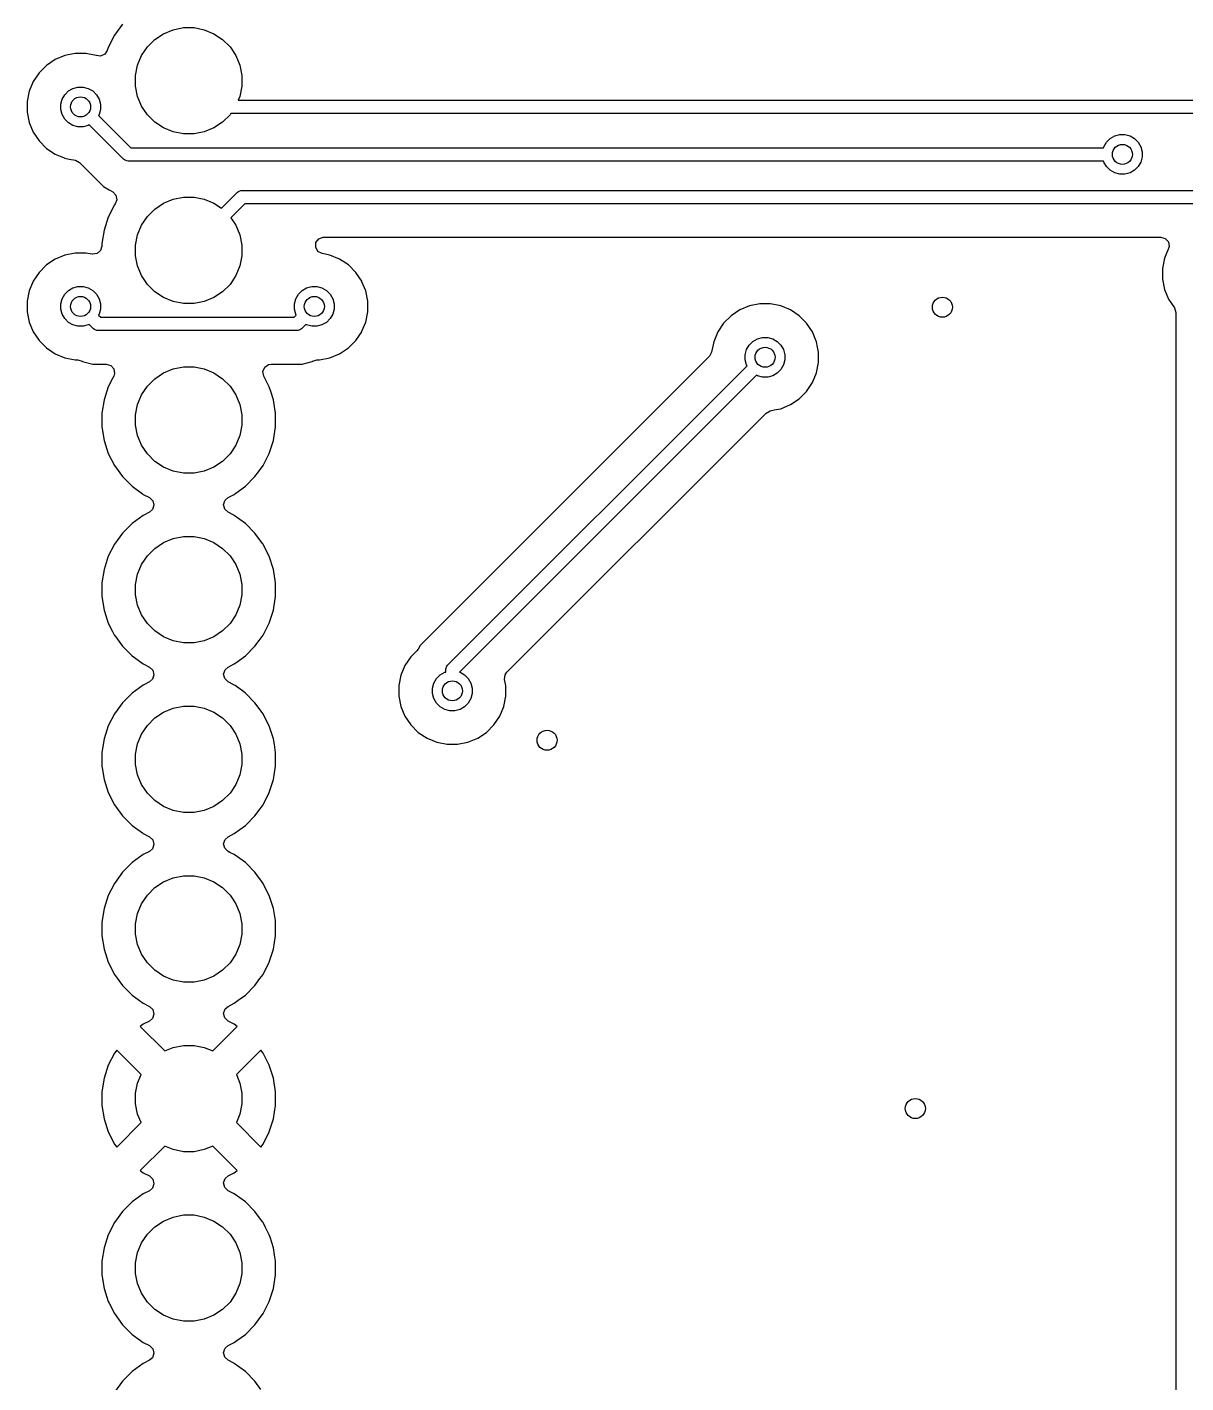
# Model space of a CAD drawing. Extents: x 2.56 to 8.39, y -5.65 to -1.26.
# Drawn here: x 5.677 to 6.36, y -4.827 to -4.028 of the extents above; entities that cross this region are included whole.
import ezdxf

# ---------------------------------------------------------------- set-up
doc = ezdxf.new("R2010")
doc.units = 0
doc.header["$MEASUREMENT"] = 0
doc.layers.add('BLACK', color=7, linetype='CONTINUOUS')

msp = doc.modelspace()

# ---------------------------------------------------------------- linework, layer by layer
at = {"layer": 'BLACK', "linetype": 'CONTINUOUS'}
for p, q in [((5.73339, -4.02609), (5.72865, -4.03261)), ((5.7633, -4.02931), (5.76935, -4.0281)), ((5.76935, -4.0281), (5.77553, -4.0281)), ((5.77553, -4.0281), (5.78158, -4.02931)), ((5.72865, -4.03261), (5.72499, -4.03979)), ((5.74809, -4.03947), (5.75246, -4.0351)), ((5.75246, -4.0351), (5.75759, -4.03167)), ((5.75759, -4.03167), (5.7633, -4.02931)), ((5.78158, -4.02931), (5.78729, -4.03167)), ((5.78729, -4.03167), (5.79242, -4.0351)), ((5.79242, -4.0351), (5.79679, -4.03947)), ((5.69947, -4.0445), (5.69373, -4.04687)), ((5.70556, -4.04329), (5.69947, -4.0445)), ((5.69947, -4.0445), (5.69947, -4.0445)), ((5.71177, -4.04329), (5.70556, -4.04329)), ((5.70556, -4.04329), (5.70556, -4.04329)), ((5.71785, -4.0445), (5.71177, -4.04329)), ((5.71177, -4.04329), (5.71177, -4.04329)), ((5.71792, -4.04453), (5.71785, -4.0445)), ((5.71785, -4.0445), (5.71785, -4.0445)), ((5.71796, -4.04453), (5.71792, -4.04453)), ((5.71808, -4.04457), (5.71796, -4.04453)), ((5.72288, -4.04379), (5.72034, -4.04486)), ((5.72443, -4.04152), (5.72288, -4.04379)), ((5.72499, -4.03979), (5.72443, -4.04152)), ((5.74466, -4.0446), (5.74809, -4.03947)), ((5.79679, -4.03947), (5.80022, -4.0446)), ((5.68857, -4.05032), (5.68418, -4.05471)), ((5.69373, -4.04687), (5.68857, -4.05032)), ((5.68857, -4.05032), (5.68857, -4.05032)), ((5.69373, -4.04687), (5.69373, -4.04687)), ((5.71809, -4.04455), (5.71808, -4.04457)), ((5.72034, -4.04486), (5.71809, -4.04455)), ((5.7411, -4.05636), (5.7423, -4.05031)), ((5.7423, -4.05031), (5.74466, -4.0446)), ((5.80022, -4.0446), (5.80258, -4.05031)), ((5.80258, -4.05031), (5.80379, -4.05636)), ((5.68073, -4.05988), (5.67836, -4.06561)), ((5.68418, -4.05471), (5.68073, -4.05987)), ((5.68073, -4.05987), (5.68073, -4.05988)), ((5.68418, -4.05471), (5.68418, -4.05471)), ((5.7411, -4.06254), (5.7411, -4.05636)), ((5.80379, -4.05636), (5.80379, -4.06254)), ((5.67836, -4.06561), (5.67715, -4.0717)), ((5.67836, -4.06561), (5.67836, -4.06561)), ((5.69775, -4.07028), (5.69929, -4.06761)), ((5.69929, -4.06761), (5.70147, -4.06543)), ((5.70147, -4.06543), (5.70414, -4.06389)), ((5.70414, -4.06389), (5.70712, -4.06309)), ((5.70712, -4.06309), (5.7102, -4.06309)), ((5.7102, -4.06309), (5.71318, -4.06389)), ((5.71318, -4.06389), (5.71585, -4.06543)), ((5.71585, -4.06543), (5.71803, -4.06761)), ((5.71803, -4.06761), (5.71957, -4.07028)), ((5.7423, -4.06859), (5.7411, -4.06254)), ((5.80379, -4.06254), (5.80258, -4.06859)), ((5.67715, -4.0717), (5.67715, -4.07791)), ((5.69695, -4.07326), (5.69775, -4.07028)), ((5.69695, -4.07634), (5.69695, -4.07326)), ((5.69775, -4.07932), (5.69695, -4.07634)), ((5.71957, -4.07028), (5.72037, -4.07326)), ((5.72037, -4.07634), (5.71957, -4.07932)), ((5.72037, -4.07326), (5.72037, -4.07634)), ((5.74466, -4.0743), (5.7423, -4.06859)), ((5.74809, -4.07943), (5.74466, -4.0743)), ((5.80258, -4.06859), (5.80164, -4.07087)), ((5.80164, -4.07087), (6.44562, -4.07087)), ((5.67715, -4.07791), (5.67836, -4.084)), ((5.67836, -4.084), (5.67836, -4.084)), ((5.67836, -4.084), (5.68073, -4.08973)), ((5.69929, -4.08199), (5.69775, -4.07932)), ((5.70147, -4.08417), (5.69929, -4.08199)), ((5.70414, -4.08572), (5.70147, -4.08417)), ((5.71957, -4.07932), (5.71927, -4.07985)), ((5.71927, -4.07985), (5.73828, -4.09886)), ((5.75246, -4.0838), (5.74809, -4.07943)), ((5.75759, -4.08723), (5.75246, -4.0838)), ((5.79242, -4.0838), (5.78729, -4.08723)), ((5.79679, -4.07943), (5.79242, -4.0838)), ((5.79725, -4.07874), (5.79679, -4.07943)), ((6.44562, -4.07874), (5.79725, -4.07874)), ((5.68073, -4.08973), (5.68073, -4.08973)), ((5.68073, -4.08973), (5.68418, -4.09489)), ((5.70712, -4.08651), (5.70414, -4.08572)), ((5.7102, -4.08651), (5.70712, -4.08651)), ((5.71318, -4.08572), (5.7102, -4.08651)), ((5.7137, -4.08541), (5.71318, -4.08572)), ((5.73387, -4.10558), (5.7137, -4.08541)), ((5.7633, -4.08959), (5.75759, -4.08723)), ((5.76935, -4.09079), (5.7633, -4.08959)), ((5.77553, -4.09079), (5.76935, -4.09079)), ((5.78158, -4.08959), (5.77553, -4.09079)), ((5.78729, -4.08723), (5.78158, -4.08959)), ((6.31564, -4.09342), (6.31831, -4.09188)), ((6.31831, -4.09188), (6.32129, -4.09109)), ((6.32129, -4.09109), (6.32438, -4.09109)), ((6.32438, -4.09109), (6.32735, -4.09188)), ((6.32735, -4.09188), (6.33002, -4.09342)), ((5.68418, -4.09489), (5.68418, -4.09489)), ((5.68418, -4.09489), (5.68857, -4.09928)), ((5.68857, -4.09928), (5.68857, -4.09928)), ((5.68857, -4.09928), (5.69373, -4.10273)), ((5.73828, -4.09886), (6.31177, -4.09886)), ((6.31177, -4.09886), (6.31192, -4.09828)), ((6.31192, -4.09828), (6.31346, -4.09561)), ((6.31346, -4.09561), (6.31564, -4.09342)), ((6.33002, -4.09342), (6.3322, -4.09561)), ((6.3322, -4.09561), (6.33375, -4.09828)), ((6.33375, -4.09828), (6.33454, -4.10125)), ((5.69373, -4.10273), (5.69373, -4.10273)), ((5.69373, -4.10273), (5.69759, -4.10433)), ((5.69759, -4.10433), (5.69947, -4.10511)), ((5.69947, -4.10511), (5.70201, -4.10561)), ((5.70201, -4.10561), (5.70558, -4.10632)), ((5.70558, -4.10632), (5.70802, -4.1076)), ((5.70802, -4.1076), (5.70808, -4.10766)), ((5.70808, -4.10766), (5.71756, -4.11714)), ((5.73447, -4.10607), (5.73387, -4.10558)), ((5.73589, -4.10666), (5.73447, -4.10607)), ((5.73665, -4.10673), (5.73589, -4.10666)), ((6.31177, -4.10673), (5.73665, -4.10673)), ((6.31192, -4.10732), (6.31177, -4.10673)), ((6.31346, -4.10999), (6.31192, -4.10732)), ((6.33375, -4.10732), (6.3322, -4.10999)), ((6.33454, -4.10434), (6.33375, -4.10732)), ((6.33454, -4.10125), (6.33454, -4.10434)), ((6.31564, -4.11217), (6.31346, -4.10999)), ((6.31831, -4.11371), (6.31564, -4.11217)), ((6.32129, -4.11451), (6.31831, -4.11371)), ((6.32438, -4.11451), (6.32129, -4.11451)), ((6.32735, -4.11371), (6.32438, -4.11451)), ((6.33002, -4.11217), (6.32735, -4.11371)), ((6.3322, -4.10999), (6.33002, -4.11217)), ((5.71756, -4.11714), (5.71756, -4.11714)), ((5.71756, -4.11714), (5.71774, -4.11731)), ((5.71774, -4.11731), (5.71774, -4.11731)), ((5.71774, -4.11731), (5.72214, -4.12171)), ((5.72214, -4.12171), (5.72555, -4.12369)), ((5.72555, -4.12369), (5.72556, -4.12369)), ((5.72556, -4.12369), (5.72761, -4.12487)), ((5.80221, -4.12449), (5.80317, -4.12409)), ((5.80317, -4.12409), (5.80394, -4.12402)), ((5.80394, -4.12402), (6.45032, -4.12402)), ((5.72761, -4.12487), (5.72951, -4.12686)), ((5.72912, -4.13197), (5.72865, -4.13261)), ((5.73003, -4.12956), (5.72912, -4.13197)), ((5.72951, -4.12686), (5.73003, -4.12956)), ((5.75246, -4.1351), (5.75759, -4.13167)), ((5.75759, -4.13167), (5.7633, -4.12931)), ((5.7633, -4.12931), (5.76935, -4.1281)), ((5.76935, -4.1281), (5.77553, -4.1281)), ((5.77553, -4.1281), (5.78158, -4.12931)), ((5.78158, -4.12931), (5.78729, -4.13167)), ((5.78729, -4.13167), (5.7917, -4.13462)), ((5.7917, -4.13462), (5.80115, -4.12517)), ((5.80557, -4.13189), (5.79727, -4.14019)), ((5.80115, -4.12517), (5.80175, -4.12468)), ((5.80175, -4.12468), (5.80221, -4.12449)), ((6.4451, -4.13189), (5.80557, -4.13189)), ((5.72499, -4.13979), (5.7225, -4.14746)), ((5.72865, -4.13261), (5.72499, -4.13979)), ((5.74466, -4.1446), (5.74809, -4.13947)), ((5.74809, -4.13947), (5.75246, -4.1351)), ((5.79727, -4.14019), (5.80022, -4.1446)), ((5.7225, -4.14746), (5.72124, -4.15542)), ((5.7423, -4.15031), (5.74466, -4.1446)), ((5.80022, -4.1446), (5.80258, -4.15031)), ((5.72124, -4.15542), (5.72124, -4.1569)), ((5.7411, -4.15636), (5.7423, -4.15031)), ((5.7411, -4.16254), (5.7411, -4.15636)), ((5.80258, -4.15031), (5.80379, -4.15636)), ((5.80379, -4.15636), (5.80379, -4.16254)), ((5.84727, -4.1576), (5.84742, -4.15485)), ((5.84742, -4.15485), (5.84903, -4.15262)), ((5.84903, -4.15262), (5.85159, -4.15161)), ((5.85159, -4.15161), (5.85202, -4.15159)), ((5.85202, -4.15159), (6.3455, -4.15159)), ((6.3455, -4.15159), (6.34813, -4.15237)), ((6.34813, -4.15237), (6.34994, -4.15445)), ((6.34994, -4.15445), (6.35033, -4.15717)), ((5.69947, -4.16218), (5.69373, -4.16455)), ((5.70556, -4.16096), (5.69947, -4.16218)), ((5.69947, -4.16218), (5.69947, -4.16218)), ((5.71177, -4.16096), (5.70556, -4.16096)), ((5.70556, -4.16096), (5.70556, -4.16096)), ((5.71541, -4.16169), (5.71177, -4.16096)), ((5.71177, -4.16096), (5.71177, -4.16096)), ((5.71566, -4.16173), (5.71541, -4.16169)), ((5.71839, -4.16134), (5.71566, -4.16173)), ((5.72047, -4.15954), (5.71839, -4.16134)), ((5.72124, -4.1569), (5.72047, -4.15954)), ((5.7423, -4.16859), (5.7411, -4.16254)), ((5.80379, -4.16254), (5.80258, -4.16859)), ((5.84863, -4.15999), (5.84727, -4.1576)), ((5.85107, -4.16126), (5.84863, -4.15999)), ((5.85565, -4.16218), (5.85107, -4.16126)), ((5.86138, -4.16455), (5.85565, -4.16218)), ((5.85565, -4.16218), (5.85565, -4.16218)), ((6.34765, -4.16404), (6.34644, -4.17012)), ((6.35001, -4.15834), (6.34765, -4.16404)), ((6.34765, -4.16404), (6.34765, -4.16404)), ((6.35033, -4.15717), (6.35001, -4.15834)), ((5.68418, -4.17239), (5.68073, -4.17755)), ((5.68857, -4.168), (5.68418, -4.17239)), ((5.68418, -4.17239), (5.68418, -4.17239)), ((5.69373, -4.16455), (5.68857, -4.168)), ((5.68857, -4.168), (5.68857, -4.168)), ((5.69373, -4.16455), (5.69373, -4.16455)), ((5.74466, -4.1743), (5.7423, -4.16859)), ((5.80258, -4.16859), (5.80022, -4.1743)), ((5.86139, -4.16455), (5.86138, -4.16455)), ((5.86655, -4.168), (5.86139, -4.16455)), ((5.87094, -4.17239), (5.86655, -4.168)), ((5.86655, -4.168), (5.86655, -4.168)), ((5.87439, -4.17755), (5.87094, -4.17239)), ((5.87094, -4.17239), (5.87094, -4.17239)), ((6.34644, -4.17012), (6.34644, -4.17633)), ((5.68073, -4.17755), (5.67836, -4.18329)), ((5.68073, -4.17755), (5.68073, -4.17755)), ((5.74809, -4.17943), (5.74466, -4.1743)), ((5.75246, -4.1838), (5.74809, -4.17943)), ((5.79679, -4.17943), (5.79242, -4.1838)), ((5.80022, -4.1743), (5.79679, -4.17943)), ((5.87457, -4.17799), (5.87439, -4.17755)), ((5.87439, -4.17755), (5.87439, -4.17755)), ((5.87676, -4.18329), (5.87457, -4.17799)), ((6.34644, -4.17633), (6.34765, -4.18242)), ((5.67836, -4.18329), (5.67715, -4.18938)), ((5.67836, -4.18329), (5.67836, -4.18329)), ((5.69695, -4.19094), (5.69775, -4.18796)), ((5.69775, -4.18796), (5.69929, -4.18529)), ((5.69929, -4.18529), (5.70147, -4.18311)), ((5.70147, -4.18311), (5.70414, -4.18157)), ((5.70414, -4.18157), (5.70712, -4.18077)), ((5.70712, -4.18077), (5.7102, -4.18077)), ((5.7102, -4.18077), (5.71318, -4.18157)), ((5.71318, -4.18157), (5.71585, -4.18311)), ((5.71585, -4.18311), (5.71803, -4.18529)), ((5.71803, -4.18529), (5.71957, -4.18796)), ((5.71957, -4.18796), (5.72037, -4.19094)), ((5.75759, -4.18723), (5.75246, -4.1838)), ((5.7633, -4.18959), (5.75759, -4.18723)), ((5.78729, -4.18723), (5.78158, -4.18959)), ((5.79242, -4.1838), (5.78729, -4.18723)), ((5.83475, -4.19094), (5.83554, -4.18796)), ((5.83554, -4.18796), (5.83709, -4.18529)), ((5.83709, -4.18529), (5.83927, -4.18311)), ((5.83927, -4.18311), (5.84194, -4.18157)), ((5.84194, -4.18157), (5.84492, -4.18077)), ((5.84492, -4.18077), (5.848, -4.18077)), ((5.848, -4.18077), (5.85098, -4.18157)), ((5.85098, -4.18157), (5.85365, -4.18311)), ((5.85365, -4.18311), (5.85583, -4.18529)), ((5.85583, -4.18529), (5.85737, -4.18796)), ((5.85737, -4.18796), (5.85817, -4.19094)), ((5.87797, -4.18938), (5.87676, -4.18329)), ((5.87676, -4.18329), (5.87676, -4.18329)), ((6.34765, -4.18242), (6.34765, -4.18242)), ((6.34765, -4.18242), (6.35002, -4.18816)), ((6.35002, -4.18816), (6.35002, -4.18816)), ((6.35002, -4.18816), (6.35349, -4.19334)), ((5.67715, -4.18938), (5.67715, -4.19558)), ((5.67715, -4.19558), (5.67836, -4.20167)), ((5.69695, -4.19402), (5.69695, -4.19094)), ((5.69775, -4.197), (5.69695, -4.19402)), ((5.72037, -4.19402), (5.71957, -4.197)), ((5.72037, -4.19094), (5.72037, -4.19402)), ((5.76935, -4.19079), (5.7633, -4.18959)), ((5.77553, -4.19079), (5.76935, -4.19079)), ((5.78158, -4.18959), (5.77553, -4.19079)), ((5.83475, -4.19402), (5.83475, -4.19094)), ((5.83554, -4.197), (5.83475, -4.19402)), ((5.85817, -4.19402), (5.85737, -4.197)), ((5.85817, -4.19094), (5.85817, -4.19402)), ((5.87676, -4.20167), (5.87797, -4.19558)), ((5.87797, -4.19558), (5.87797, -4.18938)), ((5.87797, -4.18938), (5.87797, -4.18938)), ((5.87797, -4.18938), (5.87797, -4.18938)), ((6.09728, -4.19451), (6.09211, -4.19796)), ((6.10301, -4.19214), (6.09728, -4.19451)), ((6.09728, -4.19451), (6.09728, -4.19451)), ((6.1091, -4.19093), (6.10301, -4.19214)), ((6.10301, -4.19214), (6.10301, -4.19214)), ((6.11531, -4.19093), (6.1091, -4.19093)), ((6.1091, -4.19093), (6.1091, -4.19093)), ((6.1214, -4.19214), (6.11531, -4.19093)), ((6.11531, -4.19093), (6.11531, -4.19093)), ((6.12713, -4.19451), (6.1214, -4.19214)), ((6.1214, -4.19214), (6.1214, -4.19214)), ((6.13229, -4.19796), (6.12713, -4.19451)), ((6.12713, -4.19451), (6.12713, -4.19451)), ((6.35349, -4.19334), (6.35431, -4.19597)), ((6.35431, -4.19597), (6.35431, -4.19605)), ((6.35431, -4.19605), (6.35431, -4.996)), ((5.67836, -4.20167), (5.67836, -4.20167)), ((5.67836, -4.20167), (5.68073, -4.20741)), ((5.69929, -4.19967), (5.69775, -4.197)), ((5.70147, -4.20185), (5.69929, -4.19967)), ((5.70414, -4.20339), (5.70147, -4.20185)), ((5.70712, -4.20419), (5.70414, -4.20339)), ((5.7102, -4.20419), (5.70712, -4.20419)), ((5.71318, -4.20339), (5.7102, -4.20419)), ((5.7137, -4.20309), (5.71318, -4.20339)), ((5.71619, -4.20558), (5.7137, -4.20309)), ((5.71957, -4.197), (5.71927, -4.19752)), ((5.71927, -4.19752), (5.72061, -4.19886)), ((5.72061, -4.19886), (5.83451, -4.19886)), ((5.83451, -4.19886), (5.83585, -4.19752)), ((5.83585, -4.19752), (5.83554, -4.197)), ((5.84141, -4.20309), (5.83893, -4.20558)), ((5.84194, -4.20339), (5.84141, -4.20309)), ((5.84492, -4.20419), (5.84194, -4.20339)), ((5.848, -4.20419), (5.84492, -4.20419)), ((5.85098, -4.20339), (5.848, -4.20419)), ((5.85365, -4.20185), (5.85098, -4.20339)), ((5.85583, -4.19967), (5.85365, -4.20185)), ((5.85737, -4.197), (5.85583, -4.19967)), ((5.87456, -4.20699), (5.87599, -4.20353)), ((5.87599, -4.20353), (5.87676, -4.20167)), ((6.08772, -4.20235), (6.08428, -4.20751)), ((6.09211, -4.19796), (6.08772, -4.20235)), ((6.08772, -4.20235), (6.08772, -4.20235)), ((6.09211, -4.19796), (6.09211, -4.19796)), ((6.13668, -4.20235), (6.13229, -4.19796)), ((6.13229, -4.19796), (6.13229, -4.19796)), ((6.14013, -4.20751), (6.13668, -4.20235)), ((6.13668, -4.20235), (6.13668, -4.20235)), ((5.68073, -4.20741), (5.68073, -4.20741)), ((5.68073, -4.20741), (5.68418, -4.21257)), ((5.71679, -4.20607), (5.71619, -4.20558)), ((5.71821, -4.20666), (5.71679, -4.20607)), ((5.71898, -4.20673), (5.71821, -4.20666)), ((5.83614, -4.20673), (5.71898, -4.20673)), ((5.83691, -4.20666), (5.83614, -4.20673)), ((5.83833, -4.20607), (5.83691, -4.20666)), ((5.83893, -4.20558), (5.83833, -4.20607)), ((5.87094, -4.21257), (5.87439, -4.20741)), ((5.87439, -4.20741), (5.87456, -4.20699)), ((6.08428, -4.20751), (6.0819, -4.21325)), ((6.08428, -4.20751), (6.08428, -4.20751)), ((6.10501, -4.21307), (6.10768, -4.21153)), ((6.10768, -4.21153), (6.11066, -4.21073)), ((6.11066, -4.21073), (6.11375, -4.21073)), ((6.11375, -4.21073), (6.11672, -4.21153)), ((6.11672, -4.21153), (6.11939, -4.21307)), ((6.14196, -4.21191), (6.14013, -4.20751)), ((6.14013, -4.20751), (6.14013, -4.20751)), ((6.14251, -4.21325), (6.14196, -4.21191)), ((5.68418, -4.21257), (5.68418, -4.21257)), ((5.68418, -4.21257), (5.68857, -4.21696)), ((5.68857, -4.21696), (5.68857, -4.21696)), ((5.68857, -4.21696), (5.69373, -4.22041)), ((5.86139, -4.22041), (5.86655, -4.21696)), ((5.86655, -4.21696), (5.87094, -4.21257)), ((6.08068, -4.21936), (6.07941, -4.2218)), ((6.0819, -4.21325), (6.08068, -4.21936)), ((6.0819, -4.21325), (6.0819, -4.21325)), ((6.10049, -4.2209), (6.10129, -4.21792)), ((6.10129, -4.21792), (6.10283, -4.21525)), ((6.10283, -4.21525), (6.10501, -4.21307)), ((6.11939, -4.21307), (6.12158, -4.21525)), ((6.12158, -4.21525), (6.12312, -4.21792)), ((6.12312, -4.21792), (6.12391, -4.2209)), ((6.14316, -4.21652), (6.14251, -4.21325)), ((6.14372, -4.21934), (6.14316, -4.21652)), ((6.14372, -4.22554), (6.14372, -4.21934)), ((6.14372, -4.21934), (6.14372, -4.21934)), ((6.14372, -4.21934), (6.14372, -4.21934)), ((5.69373, -4.22041), (5.69373, -4.22041)), ((5.69373, -4.22041), (5.69947, -4.22278)), ((5.69947, -4.22278), (5.69947, -4.22278)), ((5.69947, -4.22278), (5.70556, -4.224)), ((5.70556, -4.224), (5.70556, -4.224)), ((5.70556, -4.224), (5.70556, -4.224)), ((5.70556, -4.224), (5.70711, -4.224)), ((5.70711, -4.224), (5.70955, -4.22465)), ((5.70955, -4.22465), (5.70985, -4.22483)), ((5.70985, -4.22483), (5.70985, -4.22483)), ((5.70985, -4.22483), (5.70985, -4.22483)), ((5.70985, -4.22483), (5.70985, -4.22483)), ((5.70985, -4.22483), (5.71586, -4.22644)), ((5.71586, -4.22644), (5.71586, -4.22644)), ((5.71586, -4.22644), (5.72239, -4.22644)), ((5.72239, -4.22644), (5.72239, -4.22644)), ((5.72239, -4.22644), (5.72383, -4.22644)), ((5.72383, -4.22644), (5.72647, -4.22721)), ((5.72647, -4.22721), (5.72827, -4.22929)), ((5.7633, -4.22931), (5.76935, -4.2281)), ((5.76935, -4.2281), (5.77553, -4.2281)), ((5.77553, -4.2281), (5.78158, -4.22931)), ((5.81619, -4.23083), (5.81723, -4.22828)), ((5.81723, -4.22828), (5.81948, -4.2267)), ((5.81948, -4.2267), (5.82105, -4.22644)), ((5.82105, -4.22644), (5.83273, -4.22644)), ((5.83273, -4.22644), (5.83273, -4.22644)), ((5.83273, -4.22644), (5.83303, -4.22644)), ((5.83303, -4.22644), (5.83925, -4.22644)), ((5.83925, -4.22644), (5.84527, -4.22483)), ((5.83925, -4.22644), (5.83925, -4.22644)), ((5.84527, -4.22483), (5.84535, -4.22478)), ((5.84535, -4.22478), (5.84557, -4.22465)), ((5.84557, -4.22465), (5.84801, -4.224)), ((5.84801, -4.224), (5.84956, -4.224)), ((5.84956, -4.224), (5.85565, -4.22278)), ((5.84956, -4.224), (5.84956, -4.224)), ((5.85565, -4.22278), (5.86139, -4.22041)), ((6.07935, -4.22186), (5.90893, -4.39229)), ((5.92506, -4.40402), (6.10159, -4.22748)), ((6.07941, -4.2218), (6.07935, -4.22186)), ((6.10049, -4.22398), (6.10049, -4.2209)), ((6.10129, -4.22696), (6.10049, -4.22398)), ((6.10159, -4.22748), (6.10129, -4.22696)), ((6.12312, -4.22696), (6.12158, -4.22963)), ((6.12391, -4.22398), (6.12312, -4.22696)), ((6.12391, -4.2209), (6.12391, -4.22398)), ((6.14251, -4.23163), (6.14372, -4.22554)), ((5.72745, -4.23497), (5.72499, -4.23979)), ((5.72818, -4.23354), (5.72745, -4.23497)), ((5.72866, -4.23201), (5.72818, -4.23354)), ((5.72827, -4.22929), (5.72866, -4.23201)), ((5.74809, -4.23947), (5.75246, -4.2351)), ((5.75246, -4.2351), (5.75759, -4.23167)), ((5.75759, -4.23167), (5.7633, -4.22931)), ((5.78158, -4.22931), (5.78729, -4.23167)), ((5.78729, -4.23167), (5.79242, -4.2351)), ((5.79242, -4.2351), (5.79679, -4.23947)), ((5.8167, -4.23354), (5.81619, -4.23083)), ((5.81816, -4.2364), (5.8167, -4.23354)), ((6.10716, -4.23305), (5.9321, -4.40811)), ((6.10768, -4.23335), (6.10716, -4.23305)), ((6.11066, -4.23415), (6.10768, -4.23335)), ((6.11375, -4.23415), (6.11066, -4.23415)), ((6.11672, -4.23335), (6.11375, -4.23415)), ((6.11939, -4.23181), (6.11672, -4.23335)), ((6.12158, -4.22963), (6.11939, -4.23181)), ((6.14013, -4.23737), (6.14251, -4.23163)), ((5.72499, -4.23979), (5.7225, -4.24746)), ((5.74466, -4.2446), (5.74809, -4.23947)), ((5.79679, -4.23947), (5.80022, -4.2446)), ((5.81989, -4.23979), (5.81816, -4.2364)), ((5.82078, -4.24253), (5.81989, -4.23979)), ((5.81989, -4.23979), (5.81989, -4.23979)), ((5.81989, -4.23979), (5.81989, -4.23979)), ((5.82238, -4.24746), (5.82078, -4.24253)), ((6.13229, -4.24692), (6.13668, -4.24253)), ((6.13668, -4.24253), (6.14013, -4.23737)), ((5.7225, -4.24746), (5.72124, -4.25542)), ((5.7411, -4.25636), (5.7423, -4.25031)), ((5.7423, -4.25031), (5.74466, -4.2446)), ((5.80022, -4.2446), (5.80258, -4.25031)), ((5.80258, -4.25031), (5.80379, -4.25636)), ((5.82322, -4.25275), (5.82238, -4.24746)), ((6.1214, -4.25275), (6.12713, -4.25037)), ((6.12713, -4.25037), (6.13229, -4.24692)), ((5.72124, -4.25542), (5.72124, -4.26348)), ((5.7411, -4.26254), (5.7411, -4.25636)), ((5.80379, -4.25636), (5.80379, -4.26254)), ((5.82364, -4.25542), (5.82322, -4.25275)), ((5.82364, -4.26348), (5.82364, -4.25542)), ((5.96, -4.40808), (6.11278, -4.2553)), ((6.11278, -4.2553), (6.1152, -4.25398)), ((6.1152, -4.25398), (6.11528, -4.25396)), ((6.11528, -4.25396), (6.11756, -4.25351)), ((6.11756, -4.25351), (6.1214, -4.25275)), ((5.72124, -4.26348), (5.7225, -4.27144)), ((5.7423, -4.26859), (5.7411, -4.26254)), ((5.80379, -4.26254), (5.80258, -4.26859)), ((5.82238, -4.27144), (5.82364, -4.26348)), ((5.7225, -4.27144), (5.72499, -4.2791)), ((5.74466, -4.2743), (5.7423, -4.26859)), ((5.74809, -4.27943), (5.74466, -4.2743)), ((5.80022, -4.2743), (5.79679, -4.27943)), ((5.80258, -4.26859), (5.80022, -4.2743)), ((5.81989, -4.2791), (5.82238, -4.27144)), ((5.72499, -4.2791), (5.72865, -4.28628)), ((5.75246, -4.2838), (5.74809, -4.27943)), ((5.75759, -4.28723), (5.75246, -4.2838)), ((5.79242, -4.2838), (5.78729, -4.28723)), ((5.79679, -4.27943), (5.79242, -4.2838)), ((5.81623, -4.28628), (5.81989, -4.2791)), ((5.72865, -4.28628), (5.73339, -4.2928)), ((5.7633, -4.28959), (5.75759, -4.28723)), ((5.76935, -4.29079), (5.7633, -4.28959)), ((5.77553, -4.29079), (5.76935, -4.29079)), ((5.78158, -4.28959), (5.77553, -4.29079)), ((5.78729, -4.28723), (5.78158, -4.28959)), ((5.81149, -4.2928), (5.81357, -4.28994)), ((5.81357, -4.28994), (5.81623, -4.28628)), ((5.73339, -4.2928), (5.73909, -4.2985)), ((5.73909, -4.2985), (5.74519, -4.30294)), ((5.80011, -4.30263), (5.8058, -4.2985)), ((5.8058, -4.2985), (5.81149, -4.2928)), ((5.8058, -4.2985), (5.8058, -4.2985)), ((5.8058, -4.2985), (5.8058, -4.2985)), ((5.81149, -4.2928), (5.81149, -4.2928)), ((5.81149, -4.2928), (5.81149, -4.2928)), ((5.74519, -4.30294), (5.74561, -4.30324)), ((5.74561, -4.30324), (5.74921, -4.30507)), ((5.74921, -4.30507), (5.74926, -4.3051)), ((5.74926, -4.3051), (5.75125, -4.30699)), ((5.75125, -4.30699), (5.75192, -4.30966)), ((5.79297, -4.30924), (5.79385, -4.30664)), ((5.79385, -4.30664), (5.79563, -4.3051)), ((5.79563, -4.3051), (5.79928, -4.30324)), ((5.79928, -4.30324), (5.80011, -4.30263)), ((5.74561, -4.31566), (5.73909, -4.32039)), ((5.74926, -4.3138), (5.74561, -4.31566)), ((5.75103, -4.31226), (5.74926, -4.3138)), ((5.75192, -4.30966), (5.75103, -4.31226)), ((5.79363, -4.31191), (5.79297, -4.30924)), ((5.79563, -4.3138), (5.79363, -4.31191)), ((5.79902, -4.31553), (5.79563, -4.3138)), ((5.79928, -4.31566), (5.79902, -4.31553)), ((5.8058, -4.32039), (5.79928, -4.31566)), ((5.73909, -4.32039), (5.73339, -4.32609)), ((5.81149, -4.32609), (5.8058, -4.32039)), ((5.73339, -4.32609), (5.72865, -4.33261)), ((5.75246, -4.3351), (5.75759, -4.33167)), ((5.75759, -4.33167), (5.7633, -4.32931)), ((5.7633, -4.32931), (5.76935, -4.3281)), ((5.76935, -4.3281), (5.77553, -4.3281)), ((5.77553, -4.3281), (5.78158, -4.32931)), ((5.78158, -4.32931), (5.78729, -4.33167)), ((5.78729, -4.33167), (5.79242, -4.3351)), ((5.81593, -4.33219), (5.81149, -4.32609)), ((5.81623, -4.33261), (5.81593, -4.33219)), ((5.72499, -4.33979), (5.7225, -4.34746)), ((5.72865, -4.33261), (5.72499, -4.33979)), ((5.74466, -4.3446), (5.74809, -4.33947)), ((5.74809, -4.33947), (5.75246, -4.3351)), ((5.79242, -4.3351), (5.79679, -4.33947)), ((5.79679, -4.33947), (5.80022, -4.3446)), ((5.81856, -4.33719), (5.81623, -4.33261)), ((5.81989, -4.33979), (5.81856, -4.33719)), ((5.82238, -4.34746), (5.81989, -4.33979)), ((5.7225, -4.34746), (5.72124, -4.35542)), ((5.7423, -4.35031), (5.74466, -4.3446)), ((5.80022, -4.3446), (5.80258, -4.35031)), ((5.82281, -4.35015), (5.82238, -4.34746)), ((5.72124, -4.35542), (5.72124, -4.36348)), ((5.7411, -4.35636), (5.7423, -4.35031)), ((5.80258, -4.35031), (5.80379, -4.35636)), ((5.82364, -4.35542), (5.82281, -4.35015)), ((5.82364, -4.36348), (5.82364, -4.35542)), ((5.72124, -4.36348), (5.7225, -4.37144)), ((5.7411, -4.36254), (5.7411, -4.35636)), ((5.7423, -4.36859), (5.7411, -4.36254)), ((5.80379, -4.36254), (5.80258, -4.36859)), ((5.80379, -4.35636), (5.80379, -4.36254)), ((5.82238, -4.37144), (5.82364, -4.36348)), ((5.7225, -4.37144), (5.72499, -4.3791)), ((5.74466, -4.3743), (5.7423, -4.36859)), ((5.80258, -4.36859), (5.80022, -4.3743)), ((5.81989, -4.3791), (5.82238, -4.37144)), ((5.72499, -4.3791), (5.72751, -4.38404)), ((5.74809, -4.37943), (5.74466, -4.3743)), ((5.75246, -4.3838), (5.74809, -4.37943)), ((5.79679, -4.37943), (5.79242, -4.3838)), ((5.80022, -4.3743), (5.79679, -4.37943)), ((5.81623, -4.38628), (5.81989, -4.3791)), ((5.72751, -4.38404), (5.72851, -4.386)), ((5.72851, -4.386), (5.72865, -4.38628)), ((5.72865, -4.38628), (5.73339, -4.3928)), ((5.75759, -4.38723), (5.75246, -4.3838)), ((5.7633, -4.38959), (5.75759, -4.38723)), ((5.78729, -4.38723), (5.78158, -4.38959)), ((5.79242, -4.3838), (5.78729, -4.38723)), ((5.814, -4.38936), (5.81623, -4.38628)), ((5.73339, -4.3928), (5.73909, -4.3985)), ((5.76935, -4.39079), (5.7633, -4.38959)), ((5.77553, -4.39079), (5.76935, -4.39079)), ((5.78158, -4.38959), (5.77553, -4.39079)), ((5.8058, -4.3985), (5.81149, -4.3928)), ((5.81149, -4.3928), (5.814, -4.38936)), ((5.81149, -4.3928), (5.81149, -4.3928)), ((5.81149, -4.3928), (5.81149, -4.3928)), ((5.90689, -4.39548), (5.90336, -4.399)), ((5.90767, -4.39447), (5.90689, -4.39548)), ((5.90893, -4.39229), (5.90767, -4.39447)), ((5.90893, -4.39229), (5.90893, -4.39229)), ((5.73909, -4.3985), (5.74471, -4.40259)), ((5.74471, -4.40259), (5.74561, -4.40324)), ((5.74561, -4.40324), (5.74921, -4.40507)), ((5.79563, -4.4051), (5.79928, -4.40324)), ((5.79928, -4.40324), (5.80017, -4.40259)), ((5.80017, -4.40259), (5.8058, -4.3985)), ((5.8058, -4.3985), (5.8058, -4.3985)), ((5.8058, -4.3985), (5.8058, -4.3985)), ((5.89992, -4.40417), (5.89754, -4.4099)), ((5.90336, -4.399), (5.89992, -4.40417)), ((5.89992, -4.40417), (5.89992, -4.40417)), ((5.92457, -4.40461), (5.92506, -4.40402)), ((5.74921, -4.40507), (5.74926, -4.4051)), ((5.74926, -4.4051), (5.75125, -4.40699)), ((5.75192, -4.40966), (5.75103, -4.41226)), ((5.75125, -4.40699), (5.75192, -4.40966)), ((5.79297, -4.40924), (5.79385, -4.40664)), ((5.79363, -4.41191), (5.79297, -4.40924)), ((5.79563, -4.4138), (5.79363, -4.41191)), ((5.79385, -4.40664), (5.79563, -4.4051)), ((5.89754, -4.4099), (5.89633, -4.41599)), ((5.89754, -4.4099), (5.89754, -4.4099)), ((5.91693, -4.41457), (5.91847, -4.4119)), ((5.91847, -4.4119), (5.92065, -4.40972)), ((5.92065, -4.40972), (5.92332, -4.40818)), ((5.92332, -4.40818), (5.92391, -4.40803)), ((5.92391, -4.4068), (5.92398, -4.40603)), ((5.92391, -4.40803), (5.92391, -4.4068)), ((5.92398, -4.40603), (5.92457, -4.40461)), ((5.9321, -4.40811), (5.93236, -4.40818)), ((5.93236, -4.40818), (5.93503, -4.40972)), ((5.93503, -4.40972), (5.93721, -4.4119)), ((5.93721, -4.4119), (5.93876, -4.41457)), ((5.95866, -4.41249), (5.95891, -4.40975)), ((5.95891, -4.40975), (5.96, -4.40808)), ((5.74561, -4.41566), (5.73909, -4.42039)), ((5.74926, -4.4138), (5.74561, -4.41566)), ((5.75103, -4.41226), (5.74926, -4.4138)), ((5.79902, -4.41553), (5.79563, -4.4138)), ((5.79928, -4.41566), (5.79902, -4.41553)), ((5.79973, -4.41599), (5.79928, -4.41566)), ((5.80484, -4.4197), (5.79973, -4.41599)), ((5.8058, -4.42039), (5.80484, -4.4197)), ((5.89633, -4.41599), (5.89633, -4.4222)), ((5.91613, -4.41755), (5.91693, -4.41457)), ((5.91613, -4.42064), (5.91613, -4.41755)), ((5.93876, -4.41457), (5.93955, -4.41755)), ((5.93955, -4.41755), (5.93955, -4.42064)), ((5.95936, -4.41599), (5.95866, -4.41249)), ((5.95936, -4.4222), (5.95936, -4.41599)), ((5.73339, -4.42609), (5.72865, -4.43261)), ((5.73909, -4.42039), (5.73339, -4.42609)), ((5.7633, -4.42931), (5.76935, -4.4281)), ((5.76935, -4.4281), (5.77553, -4.4281)), ((5.77553, -4.4281), (5.78158, -4.42931)), ((5.81149, -4.42609), (5.8058, -4.42039)), ((5.81574, -4.43194), (5.81149, -4.42609)), ((5.89633, -4.4222), (5.89754, -4.42829)), ((5.91693, -4.42361), (5.91613, -4.42064)), ((5.91847, -4.42628), (5.91693, -4.42361)), ((5.92065, -4.42846), (5.91847, -4.42628)), ((5.93721, -4.42628), (5.93503, -4.42846)), ((5.93876, -4.42361), (5.93721, -4.42628)), ((5.93955, -4.42064), (5.93876, -4.42361)), ((5.95815, -4.42829), (5.95936, -4.4222)), ((5.72865, -4.43261), (5.72499, -4.43979)), ((5.74809, -4.43947), (5.75246, -4.4351)), ((5.75246, -4.4351), (5.75759, -4.43167)), ((5.75759, -4.43167), (5.7633, -4.42931)), ((5.78158, -4.42931), (5.78729, -4.43167)), ((5.78729, -4.43167), (5.79242, -4.4351)), ((5.79242, -4.4351), (5.79679, -4.43947)), ((5.81623, -4.43261), (5.81574, -4.43194)), ((5.81695, -4.43402), (5.81623, -4.43261)), ((5.81989, -4.43979), (5.81695, -4.43402)), ((5.89754, -4.42829), (5.89754, -4.42829)), ((5.89754, -4.42829), (5.89992, -4.43402)), ((5.89992, -4.43402), (5.89992, -4.43402)), ((5.89992, -4.43402), (5.90336, -4.43918)), ((5.92332, -4.43001), (5.92065, -4.42846)), ((5.9263, -4.4308), (5.92332, -4.43001)), ((5.92939, -4.4308), (5.9263, -4.4308)), ((5.93236, -4.43001), (5.92939, -4.4308)), ((5.93503, -4.42846), (5.93236, -4.43001)), ((5.95232, -4.43918), (5.95577, -4.43402)), ((5.95577, -4.43402), (5.95815, -4.42829)), ((5.72499, -4.43979), (5.7225, -4.44746)), ((5.74466, -4.4446), (5.74809, -4.43947)), ((5.79679, -4.43947), (5.80022, -4.4446)), ((5.82238, -4.44746), (5.81989, -4.43979)), ((5.90336, -4.43918), (5.90336, -4.43918)), ((5.90336, -4.43918), (5.90775, -4.44357)), ((5.90775, -4.44357), (5.90775, -4.44357)), ((5.90775, -4.44357), (5.91292, -4.44702)), ((5.94277, -4.44702), (5.94793, -4.44357)), ((5.94793, -4.44357), (5.95232, -4.43918)), ((5.7225, -4.44746), (5.72162, -4.453)), ((5.7411, -4.45636), (5.7423, -4.45031)), ((5.7423, -4.45031), (5.74466, -4.4446)), ((5.80022, -4.4446), (5.80258, -4.45031)), ((5.80258, -4.45031), (5.80379, -4.45636)), ((5.82291, -4.45082), (5.82238, -4.44746)), ((5.82364, -4.45542), (5.82291, -4.45082)), ((5.91292, -4.44702), (5.91292, -4.44702)), ((5.91292, -4.44702), (5.91627, -4.44841)), ((5.91627, -4.44841), (5.91865, -4.4494)), ((5.91865, -4.4494), (5.92474, -4.45061)), ((5.92474, -4.45061), (5.92474, -4.45061)), ((5.92474, -4.45061), (5.92474, -4.45061)), ((5.92474, -4.45061), (5.93095, -4.45061)), ((5.93095, -4.45061), (5.93704, -4.4494)), ((5.93095, -4.45061), (5.93095, -4.45061)), ((5.93704, -4.4494), (5.94277, -4.44702)), ((5.72162, -4.453), (5.72124, -4.45542)), ((5.72124, -4.45542), (5.72124, -4.46348)), ((5.7411, -4.46254), (5.7411, -4.45636)), ((5.80379, -4.45636), (5.80379, -4.46254)), ((5.82364, -4.46348), (5.82364, -4.45542)), ((5.72124, -4.46348), (5.72139, -4.46441)), ((5.72139, -4.46441), (5.7225, -4.47144)), ((5.7423, -4.46859), (5.7411, -4.46254)), ((5.80379, -4.46254), (5.80258, -4.46859)), ((5.82238, -4.47144), (5.82364, -4.46348)), ((5.7225, -4.47144), (5.72499, -4.4791)), ((5.74466, -4.4743), (5.7423, -4.46859)), ((5.74809, -4.47943), (5.74466, -4.4743)), ((5.80022, -4.4743), (5.79679, -4.47943)), ((5.80258, -4.46859), (5.80022, -4.4743)), ((5.81989, -4.4791), (5.82238, -4.47144)), ((5.72499, -4.4791), (5.72865, -4.48628)), ((5.75246, -4.4838), (5.74809, -4.47943)), ((5.75759, -4.48723), (5.75246, -4.4838)), ((5.79242, -4.4838), (5.78729, -4.48723)), ((5.79679, -4.47943), (5.79242, -4.4838)), ((5.81623, -4.48628), (5.81989, -4.4791)), ((5.72865, -4.48628), (5.73339, -4.4928)), ((5.7633, -4.48959), (5.75759, -4.48723)), ((5.76935, -4.49079), (5.7633, -4.48959)), ((5.77553, -4.49079), (5.76935, -4.49079)), ((5.78158, -4.48959), (5.77553, -4.49079)), ((5.78729, -4.48723), (5.78158, -4.48959)), ((5.81149, -4.4928), (5.81455, -4.48859)), ((5.81455, -4.48859), (5.81623, -4.48628)), ((5.73339, -4.4928), (5.73909, -4.4985)), ((5.73909, -4.4985), (5.7451, -4.50287)), ((5.80264, -4.50079), (5.8058, -4.4985)), ((5.8058, -4.4985), (5.81149, -4.4928)), ((5.8058, -4.4985), (5.8058, -4.4985)), ((5.8058, -4.4985), (5.8058, -4.4985)), ((5.81149, -4.4928), (5.81149, -4.4928)), ((5.81149, -4.4928), (5.81149, -4.4928)), ((5.7451, -4.50287), (5.74561, -4.50324)), ((5.74561, -4.50324), (5.74921, -4.50507)), ((5.74921, -4.50507), (5.74926, -4.5051)), ((5.74926, -4.5051), (5.75125, -4.50699)), ((5.75125, -4.50699), (5.75192, -4.50966)), ((5.79297, -4.50924), (5.79385, -4.50664)), ((5.79385, -4.50664), (5.79563, -4.5051)), ((5.79563, -4.5051), (5.79928, -4.50324)), ((5.79928, -4.50324), (5.80264, -4.50079)), ((5.74561, -4.51566), (5.73909, -4.52039)), ((5.74926, -4.5138), (5.74561, -4.51566)), ((5.75103, -4.51226), (5.74926, -4.5138)), ((5.75192, -4.50966), (5.75103, -4.51226)), ((5.79363, -4.51191), (5.79297, -4.50924)), ((5.79563, -4.5138), (5.79363, -4.51191)), ((5.79663, -4.51431), (5.79563, -4.5138)), ((5.79928, -4.51566), (5.79663, -4.51431)), ((5.8058, -4.52039), (5.79928, -4.51566)), ((5.73909, -4.52039), (5.73339, -4.52609)), ((5.81149, -4.52609), (5.8058, -4.52039)), ((5.73339, -4.52609), (5.72865, -4.53261)), ((5.75246, -4.5351), (5.75759, -4.53167)), ((5.75759, -4.53167), (5.7633, -4.52931)), ((5.7633, -4.52931), (5.76935, -4.5281)), ((5.76935, -4.5281), (5.77553, -4.5281)), ((5.77553, -4.5281), (5.78158, -4.52931)), ((5.78158, -4.52931), (5.78729, -4.53167)), ((5.78729, -4.53167), (5.79242, -4.5351)), ((5.81527, -4.5313), (5.81149, -4.52609)), ((5.81623, -4.53261), (5.81527, -4.5313)), ((5.72499, -4.53979), (5.7225, -4.54746)), ((5.72865, -4.53261), (5.72499, -4.53979)), ((5.74466, -4.5446), (5.74809, -4.53947)), ((5.74809, -4.53947), (5.75246, -4.5351)), ((5.79242, -4.5351), (5.79679, -4.53947)), ((5.79679, -4.53947), (5.80022, -4.5446)), ((5.81856, -4.53719), (5.81623, -4.53261)), ((5.81989, -4.53979), (5.81856, -4.53719)), ((5.82238, -4.54746), (5.81989, -4.53979)), ((5.7225, -4.54746), (5.72124, -4.55542)), ((5.7423, -4.55031), (5.74466, -4.5446)), ((5.80022, -4.5446), (5.80258, -4.55031)), ((5.82349, -4.55449), (5.82238, -4.54746)), ((5.72124, -4.55542), (5.72124, -4.56348)), ((5.7411, -4.55636), (5.7423, -4.55031)), ((5.80258, -4.55031), (5.80379, -4.55636)), ((5.82364, -4.55542), (5.82349, -4.55449)), ((5.82364, -4.56348), (5.82364, -4.55542)), ((5.72124, -4.56348), (5.7225, -4.57144)), ((5.7411, -4.56254), (5.7411, -4.55636)), ((5.7423, -4.56859), (5.7411, -4.56254)), ((5.80379, -4.56254), (5.80258, -4.56859)), ((5.80379, -4.55636), (5.80379, -4.56254)), ((5.82238, -4.57144), (5.82364, -4.56348)), ((5.7225, -4.57144), (5.72499, -4.5791)), ((5.74466, -4.5743), (5.7423, -4.56859)), ((5.80258, -4.56859), (5.80022, -4.5743)), ((5.81989, -4.5791), (5.82238, -4.57144)), ((5.72499, -4.5791), (5.72865, -4.58628)), ((5.74809, -4.57943), (5.74466, -4.5743)), ((5.75246, -4.5838), (5.74809, -4.57943)), ((5.79679, -4.57943), (5.79242, -4.5838)), ((5.80022, -4.5743), (5.79679, -4.57943)), ((5.81623, -4.58628), (5.81989, -4.5791)), ((5.72865, -4.58628), (5.73339, -4.5928)), ((5.75759, -4.58723), (5.75246, -4.5838)), ((5.7633, -4.58959), (5.75759, -4.58723)), ((5.78729, -4.58723), (5.78158, -4.58959)), ((5.79242, -4.5838), (5.78729, -4.58723)), ((5.81442, -4.58878), (5.81623, -4.58628)), ((5.73339, -4.5928), (5.73909, -4.5985)), ((5.76935, -4.59079), (5.7633, -4.58959)), ((5.77553, -4.59079), (5.76935, -4.59079)), ((5.78158, -4.58959), (5.77553, -4.59079)), ((5.8058, -4.5985), (5.81149, -4.5928)), ((5.81149, -4.5928), (5.81442, -4.58878)), ((5.81149, -4.5928), (5.81149, -4.5928)), ((5.81149, -4.5928), (5.81149, -4.5928)), ((5.73909, -4.5985), (5.74561, -4.60324)), ((5.74561, -4.60324), (5.74561, -4.60324)), ((5.74561, -4.60324), (5.74561, -4.60324)), ((5.74561, -4.60324), (5.74926, -4.6051)), ((5.79563, -4.6051), (5.79928, -4.60324)), ((5.79928, -4.60324), (5.80166, -4.6015)), ((5.80166, -4.6015), (5.8058, -4.5985)), ((5.8058, -4.5985), (5.8058, -4.5985)), ((5.8058, -4.5985), (5.8058, -4.5985)), ((5.74926, -4.6051), (5.74928, -4.60511)), ((5.74928, -4.60511), (5.75128, -4.607)), ((5.75194, -4.60967), (5.75105, -4.61227)), ((5.75128, -4.607), (5.75194, -4.60967)), ((5.79294, -4.60925), (5.79383, -4.60665)), ((5.79361, -4.61192), (5.79294, -4.60925)), ((5.79561, -4.61381), (5.79361, -4.61192)), ((5.79383, -4.60665), (5.79561, -4.60511)), ((5.79561, -4.60511), (5.79563, -4.6051)), ((5.74562, -4.61567), (5.74386, -4.61695)), ((5.74386, -4.61695), (5.74386, -4.61695)), ((5.74386, -4.61695), (5.75829, -4.63138)), ((5.74928, -4.61381), (5.74562, -4.61567)), ((5.75105, -4.61227), (5.74928, -4.61381)), ((5.78659, -4.63138), (5.80102, -4.61695)), ((5.79927, -4.61567), (5.79561, -4.61381)), ((5.79927, -4.61568), (5.79927, -4.61567)), ((5.80102, -4.61695), (5.79927, -4.61568)), ((5.80102, -4.61695), (5.80102, -4.61695)), ((5.72867, -4.63262), (5.72501, -4.6398)), ((5.72994, -4.63087), (5.72867, -4.63262)), ((5.74437, -4.6453), (5.72994, -4.63087)), ((5.72994, -4.63087), (5.72994, -4.63087)), ((5.75829, -4.63138), (5.7633, -4.62931)), ((5.7633, -4.62931), (5.76935, -4.6281)), ((5.76935, -4.6281), (5.77553, -4.6281)), ((5.77553, -4.6281), (5.78158, -4.62931)), ((5.78158, -4.62931), (5.78659, -4.63138)), ((5.81494, -4.63087), (5.80051, -4.6453)), ((5.81621, -4.63262), (5.81494, -4.63087)), ((5.81494, -4.63087), (5.81494, -4.63087)), ((5.81987, -4.6398), (5.81621, -4.63262)), ((5.72501, -4.6398), (5.72252, -4.64746)), ((5.82236, -4.64746), (5.81987, -4.6398)), ((5.72252, -4.64746), (5.72126, -4.65542)), ((5.7411, -4.65636), (5.7423, -4.65031)), ((5.7423, -4.65031), (5.74437, -4.6453)), ((5.80051, -4.6453), (5.80258, -4.65031)), ((5.80258, -4.65031), (5.80379, -4.65636)), ((5.82362, -4.65542), (5.82236, -4.64746)), ((5.72126, -4.65542), (5.72126, -4.66348)), ((5.7411, -4.66254), (5.7411, -4.65636)), ((5.80379, -4.65636), (5.80379, -4.66254)), ((5.82362, -4.66348), (5.82362, -4.65542)), ((5.72126, -4.66348), (5.72252, -4.67143)), ((5.7423, -4.66859), (5.7411, -4.66254)), ((5.80379, -4.66254), (5.80258, -4.66859)), ((5.82236, -4.67143), (5.82362, -4.66348)), ((5.72252, -4.67143), (5.72501, -4.6791)), ((5.72994, -4.68803), (5.74437, -4.6736)), ((5.74437, -4.6736), (5.7423, -4.66859)), ((5.80258, -4.66859), (5.80051, -4.6736)), ((5.80051, -4.6736), (5.81494, -4.68803)), ((5.81987, -4.6791), (5.82236, -4.67143)), ((5.72501, -4.6791), (5.72867, -4.68627)), ((5.81621, -4.68627), (5.81987, -4.6791)), ((5.72867, -4.68627), (5.72867, -4.68627)), ((5.72867, -4.68627), (5.72994, -4.68803)), ((5.72994, -4.68803), (5.72994, -4.68803)), ((5.75829, -4.68752), (5.74386, -4.70195)), ((5.7633, -4.68959), (5.75829, -4.68752)), ((5.76935, -4.69079), (5.7633, -4.68959)), ((5.77553, -4.69079), (5.76935, -4.69079)), ((5.78158, -4.68959), (5.77553, -4.69079)), ((5.78659, -4.68752), (5.78158, -4.68959)), ((5.80102, -4.70195), (5.78659, -4.68752)), ((5.81494, -4.68803), (5.81621, -4.68627)), ((5.74386, -4.70195), (5.74562, -4.70322)), ((5.74562, -4.70322), (5.74928, -4.70509)), ((5.74928, -4.70509), (5.75128, -4.70698)), ((5.75128, -4.70698), (5.75194, -4.70965)), ((5.79294, -4.70923), (5.79383, -4.70662)), ((5.79383, -4.70662), (5.79561, -4.70509)), ((5.79561, -4.70509), (5.79927, -4.70322)), ((5.79927, -4.70322), (5.80102, -4.70195)), ((5.79927, -4.70322), (5.79927, -4.70322)), ((5.74561, -4.71566), (5.73909, -4.72039)), ((5.74928, -4.71379), (5.74561, -4.71566)), ((5.75105, -4.71225), (5.74928, -4.71379)), ((5.75194, -4.70965), (5.75105, -4.71225)), ((5.79361, -4.7119), (5.79294, -4.70923)), ((5.79561, -4.71379), (5.79361, -4.7119)), ((5.79928, -4.71566), (5.79561, -4.71379)), ((5.8058, -4.72039), (5.79928, -4.71566)), ((5.73909, -4.72039), (5.73339, -4.72609)), ((5.81149, -4.72609), (5.8058, -4.72039)), ((5.73339, -4.72609), (5.72865, -4.73261)), ((5.75246, -4.7351), (5.75759, -4.73167)), ((5.75759, -4.73167), (5.7633, -4.72931)), ((5.7633, -4.72931), (5.76935, -4.7281)), ((5.76935, -4.7281), (5.77553, -4.7281)), ((5.77553, -4.7281), (5.78158, -4.72931)), ((5.78158, -4.72931), (5.78729, -4.73167)), ((5.78729, -4.73167), (5.79242, -4.7351)), ((5.81587, -4.73211), (5.81149, -4.72609)), ((5.72499, -4.73979), (5.7225, -4.74746)), ((5.72865, -4.73261), (5.72499, -4.73979)), ((5.74466, -4.7446), (5.74809, -4.73947)), ((5.74809, -4.73947), (5.75246, -4.7351)), ((5.79242, -4.7351), (5.79679, -4.73947)), ((5.79679, -4.73947), (5.80022, -4.7446)), ((5.81623, -4.73261), (5.81587, -4.73211)), ((5.81765, -4.7354), (5.81623, -4.73261)), ((5.81989, -4.73979), (5.81765, -4.7354)), ((5.82035, -4.74122), (5.81989, -4.73979)), ((5.81989, -4.73979), (5.81989, -4.73979)), ((5.81989, -4.73979), (5.81989, -4.73979)), ((5.7225, -4.74746), (5.72124, -4.75542)), ((5.7423, -4.75031), (5.74466, -4.7446)), ((5.80022, -4.7446), (5.80258, -4.75031)), ((5.82238, -4.74746), (5.82035, -4.74122)), ((5.82325, -4.75296), (5.82238, -4.74746)), ((5.72124, -4.75542), (5.72124, -4.76348)), ((5.7411, -4.75636), (5.7423, -4.75031)), ((5.80258, -4.75031), (5.80379, -4.75636)), ((5.82364, -4.75542), (5.82325, -4.75296)), ((5.82364, -4.76348), (5.82364, -4.75542)), ((5.72124, -4.76348), (5.7225, -4.77144)), ((5.7411, -4.76254), (5.7411, -4.75636)), ((5.7423, -4.76859), (5.7411, -4.76254)), ((5.80379, -4.76254), (5.80258, -4.76859)), ((5.80379, -4.75636), (5.80379, -4.76254)), ((5.82238, -4.77144), (5.82364, -4.76348)), ((5.7225, -4.77144), (5.72499, -4.7791)), ((5.74466, -4.7743), (5.7423, -4.76859)), ((5.80258, -4.76859), (5.80022, -4.7743)), ((5.81989, -4.7791), (5.82238, -4.77144)), ((5.72499, -4.7791), (5.72551, -4.78012)), ((5.74809, -4.77943), (5.74466, -4.7743)), ((5.75246, -4.7838), (5.74809, -4.77943)), ((5.79679, -4.77943), (5.79242, -4.7838)), ((5.80022, -4.7743), (5.79679, -4.77943)), ((5.81623, -4.78628), (5.81989, -4.7791)), ((5.72551, -4.78012), (5.72861, -4.7862)), ((5.72861, -4.7862), (5.72865, -4.78628)), ((5.72865, -4.78628), (5.73339, -4.7928)), ((5.75759, -4.78723), (5.75246, -4.7838)), ((5.7633, -4.78959), (5.75759, -4.78723)), ((5.78729, -4.78723), (5.78158, -4.78959)), ((5.79242, -4.7838), (5.78729, -4.78723)), ((5.81357, -4.78994), (5.81623, -4.78628)), ((5.73339, -4.7928), (5.73909, -4.7985)), ((5.76935, -4.79079), (5.7633, -4.78959)), ((5.77553, -4.79079), (5.76935, -4.79079)), ((5.78158, -4.78959), (5.77553, -4.79079)), ((5.8058, -4.7985), (5.81149, -4.7928)), ((5.81149, -4.7928), (5.81357, -4.78994)), ((5.81149, -4.7928), (5.81149, -4.7928)), ((5.81149, -4.7928), (5.81149, -4.7928)), ((5.73909, -4.7985), (5.74402, -4.80208)), ((5.74402, -4.80208), (5.74561, -4.80324)), ((5.74561, -4.80324), (5.74921, -4.80507)), ((5.79563, -4.8051), (5.79928, -4.80324)), ((5.79928, -4.80324), (5.80087, -4.80208)), ((5.80087, -4.80208), (5.8058, -4.7985)), ((5.8058, -4.7985), (5.8058, -4.7985)), ((5.8058, -4.7985), (5.8058, -4.7985)), ((5.74921, -4.80507), (5.74926, -4.8051)), ((5.74926, -4.8051), (5.75125, -4.80699)), ((5.75192, -4.80966), (5.75103, -4.81226)), ((5.75125, -4.80699), (5.75192, -4.80966)), ((5.79297, -4.80924), (5.79385, -4.80664)), ((5.79363, -4.81191), (5.79297, -4.80924)), ((5.79385, -4.80664), (5.79563, -4.8051)), ((5.74561, -4.81566), (5.73909, -4.82039)), ((5.74926, -4.8138), (5.74561, -4.81566)), ((5.75103, -4.81226), (5.74926, -4.8138)), ((5.79563, -4.8138), (5.79363, -4.81191)), ((5.79902, -4.81553), (5.79563, -4.8138)), ((5.79928, -4.81566), (5.79902, -4.81553)), ((5.8058, -4.82039), (5.79928, -4.81566)), ((5.73339, -4.82609), (5.72865, -4.83261)), ((5.73909, -4.82039), (5.73339, -4.82609)), ((5.81149, -4.82609), (5.8058, -4.82039)), ((5.81501, -4.83093), (5.81149, -4.82609))]:
    msp.add_line(p, q, dxfattribs=at)
at = {"layer": 'BLACK'}
for centre in [(5.70866, -4.0748), (6.32283, -4.1028), (5.70866, -4.19248), (5.84646, -4.19248), (6.21673, -4.19291), (6.1122, -4.22244), (5.92784, -4.41909), (5.98366, -4.44823), (6.20079, -4.66535)]:
    msp.add_circle(centre, 0.00591, dxfattribs=at)

doc.saveas('drawing.dxf')
